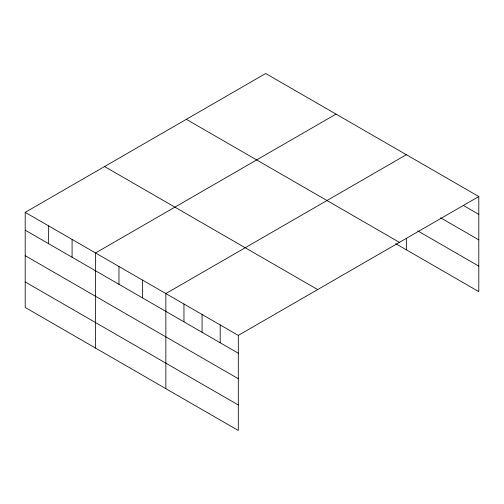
<?xml version="1.0" encoding="UTF-8"?>
<svg xmlns="http://www.w3.org/2000/svg" width="504" height="504" viewBox="0 0 504 504"><rect width="100%" height="100%" fill="white"/><g stroke="black" fill="none" stroke-linecap="round" stroke-linejoin="round"><path stroke-width="0.76" d="M25.2 212.36L238.304 335.393L238.304 430.492L25.2 307.459L25.2 212.36L265.696 73.508L478.8 196.541L478.8 291.64L395.627 243.621M336.023 114.112L95.521 252.964L95.521 348.056M406.344 154.709L165.847 293.561L165.847 388.66M238.304 335.393L478.8 196.541M463.371 205.456L478.8 214.364M440.559 217.785L478.8 239.866M417.753 230.889L478.8 266.137M186.335 119.328L399.433 242.361M104.567 166.541L317.665 289.573M25.2 230.177L238.304 353.216M25.2 255.679L238.304 378.712M25.2 281.957L238.304 404.989M406.344 238.216L406.344 249.808M220.191 324.935L220.191 342.758M202.072 314.477L202.072 332.3M183.96 304.019L183.96 321.842M142.405 280.029L142.405 297.845M118.963 266.496L118.963 284.313M72.085 239.425L72.085 257.248M48.642 225.893L48.642 243.716"/></g></svg>
